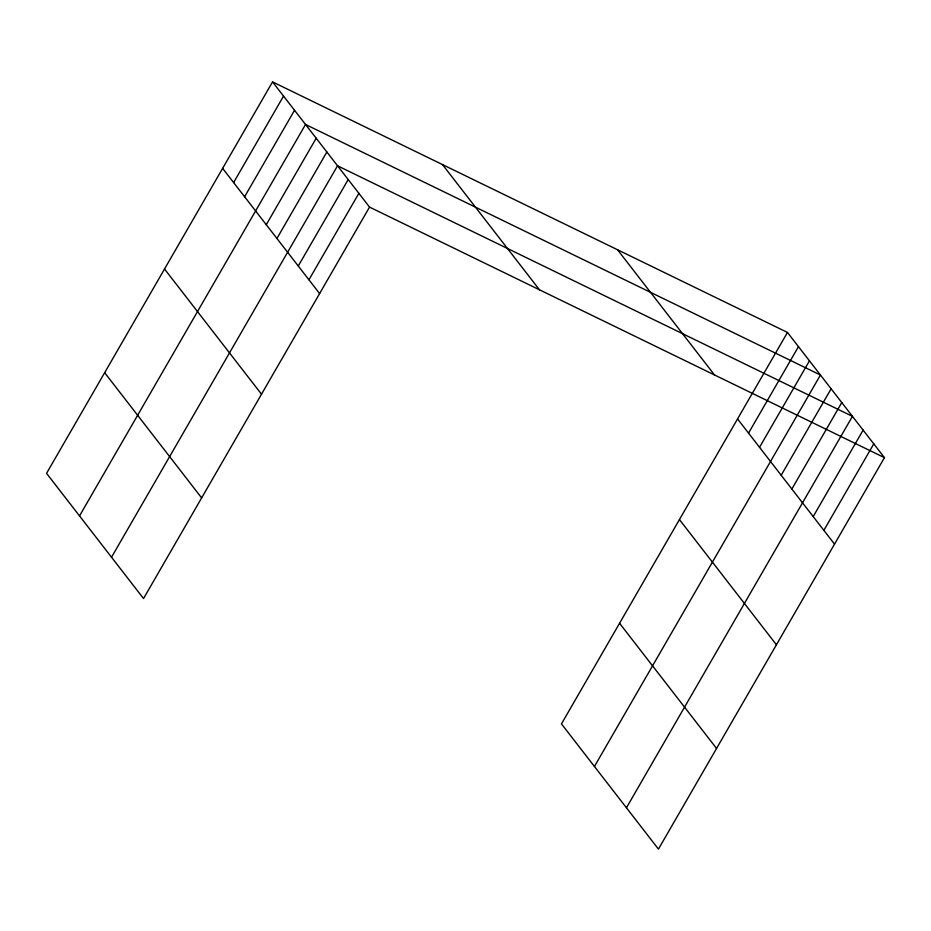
<?xml version="1.0" encoding="UTF-8"?>
<svg xmlns="http://www.w3.org/2000/svg" width="931" height="931" viewBox="0 0 931 931"><rect width="100%" height="100%" fill="white"/><g stroke="black" fill="none" stroke-linecap="round" stroke-linejoin="round"><path stroke-width="1.4" d="M272.55 81.893L46.55 473.344L143.525 598.552L369.537 207.101L272.55 81.893L787.475 332.448L884.45 457.656L658.45 849.107L561.463 723.899L787.475 332.448M233.623 182.557L283.548 96.091M244.609 196.744L294.533 110.277M79.519 515.914L305.531 124.463L820.444 375.018L594.444 766.469M266.266 224.708L316.191 138.242M276.938 238.476L326.862 152.009M111.522 557.227L337.534 165.788L852.447 416.343L626.447 807.782M298.269 266.022L348.194 179.555M308.941 279.8L358.866 193.322M748.536 433.113L798.461 346.646M759.533 447.299L809.458 360.832M781.19 475.264L831.115 388.797M791.85 489.043L841.775 402.564M813.194 516.577L863.118 430.11M823.854 530.356L873.778 443.878M369.537 207.101L884.45 457.656M617.544 249.764L714.531 374.972M737.55 418.927L834.525 544.123M442.481 164.578L539.456 289.785M679.444 519.568L776.419 644.764M619.569 623.258L716.556 748.466M222.625 168.371L319.612 293.568M164.519 269.012L261.506 394.209M104.656 372.703L201.631 497.91"/></g></svg>
